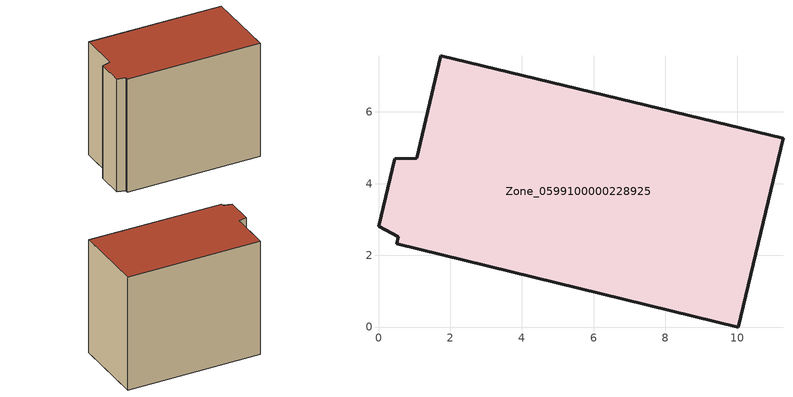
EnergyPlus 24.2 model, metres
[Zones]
Zone_0599100000228925
 floor ground (C_G): 11.28,5.26 10.03,0 0.51,2.33 0.55,2.52 0,2.81 0.45,4.69 1.07,4.71 1.74,7.56 z0
 wall outside (C_F): 1.07,4.71 0.45,4.69 0,2.81 0.55,2.52 0.51,2.33 10.03,0 11.28,5.26 1.74,7.56 1.07,4.71 z0:8.57
 roof outside (C_R): 11.28,5.26 1.74,7.56 1.07,4.71 0.45,4.69 0,2.81 0.55,2.52 0.51,2.33 10.03,0 z8.57
[BUILDING]
Pand.0599100000228925: North Axis=0; Terrain=City; Loads Convergence Tolerance Value=0.04; Temperature Convergence Tolerance Value=0.4; Solar Distribution=FullExterior; Maximum Number of Warmup Days=25; Minimum Number of Warmup Days=1
[Site:Location]
Rotterdam.The.Hague.AP_ZH_NLD Design_Conditions: Latitude=51.96; Longitude=4.45; Time Zone=1; Elevation=-4.5
[SITE:GROUNDTEMPERATURE:BUILDINGSURFACE]
18, 18, 18, 18, 18, 18, 18, 18, 18, 18, 18, 18
[MATERIAL] Thermal Absorptance=0.9; Solar Absorptance=0.7; Visible Absorptance=0.7
Name | Roughness | Thickness | Conductivity | Density | Specific Heat
G.TI.1992-2005 | MediumSmooth | 0.15 | 0.06 | 540 | 1210
F.TI.1992-2005 | Rough | 0.3 | 0.12 | 1920 | 840
R.TI.1992-2005 | MediumRough | 0.2 | 0.08 | 1500 | 1000
[CONSTRUCTION]
C_G: G.TI.1992-2005
C_F: F.TI.1992-2005
C_R: R.TI.1992-2005
[ZONE]
Zone_0599100000228925: Type=1; Multiplier=1; Ceiling Height=Autocalculate; Volume=Autocalculate; Floor Area=autocalculate; Part of Total Floor Area=Yes
[ZONEINFILTRATION:DESIGNFLOWRATE]
Infil_Zone_0599100000228925: Zone or ZoneList or Space or SpaceList=Zone_0599100000228925; Schedule=AlwaysOn; Design Flow Rate Calculation Method=Flow/Area; Flow Rate per Floor Area=0.0015; Constant Term Coefficient=1; Temperature Term Coefficient=0; Velocity Term Coefficient=0; Velocity Squared Term Coefficient=0
[HVACTEMPLATE:ZONE:IDEALLOADSAIRSYSTEM]
Zone_0599100000228925: Maximum Heating Supply Air Temperature=50; Minimum Cooling Supply Air Temperature=13; Maximum Heating Supply Air Humidity Ratio=0.0156; Minimum Cooling Supply Air Humidity Ratio=0.0077; Heating Limit=NoLimit; Cooling Limit=NoLimit; Dehumidification Control Type=ConstantSensibleHeatRatio; Cooling Sensible Heat Ratio=0.7; Dehumidification Setpoint=60; Humidification Control Type=None; Humidification Setpoint=30; Outdoor Air Method=None; Outdoor Air Flow Rate per Person=0.00944; Outdoor Air Flow Rate per Zone Floor Area=0; Outdoor Air Flow Rate per Zone=0; Demand Controlled Ventilation Type=None; Outdoor Air Economizer Type=NoEconomizer; Heat Recovery Type=None; Sensible Heat Recovery Effectiveness=0.7; Latent Heat Recovery Effectiveness=0.65
[ZONECONTROL:THERMOSTAT]
ThermostatControl_Zone_0599100000228925: Zone or ZoneList=Zone_0599100000228925; Control Type Schedule=DualSetpointControlType; Control 1=Thermostat_Zone_0599100000228925; Temperature Difference Between Cutout And Setpoint=0
[THERMOSTATSETPOINT:DUALSETPOINT]
Thermostat_Zone_0599100000228925: Heating Setpoint Temperature Schedule=HeatingSetpoint_Zone_0599100000228925; Cooling Setpoint Temperature Schedule=CoolingSetpoint_Zone_0599100000228925
[SCHEDULE:COMPACT]
HeatingSetpoint_Zone_0599100000228925: Through: 12/31, For: AllDays, Until: 24:00, 21
CoolingSetpoint_Zone_0599100000228925: Through: 12/31, For: AllDays, Until: 24:00, 24
DualSetpointControlType: Through: 12/31, For: AllDays, Until: 24:00, 4
AlwaysOn: Through: 12/31, For: AllDays, Until: 24:00, 1
